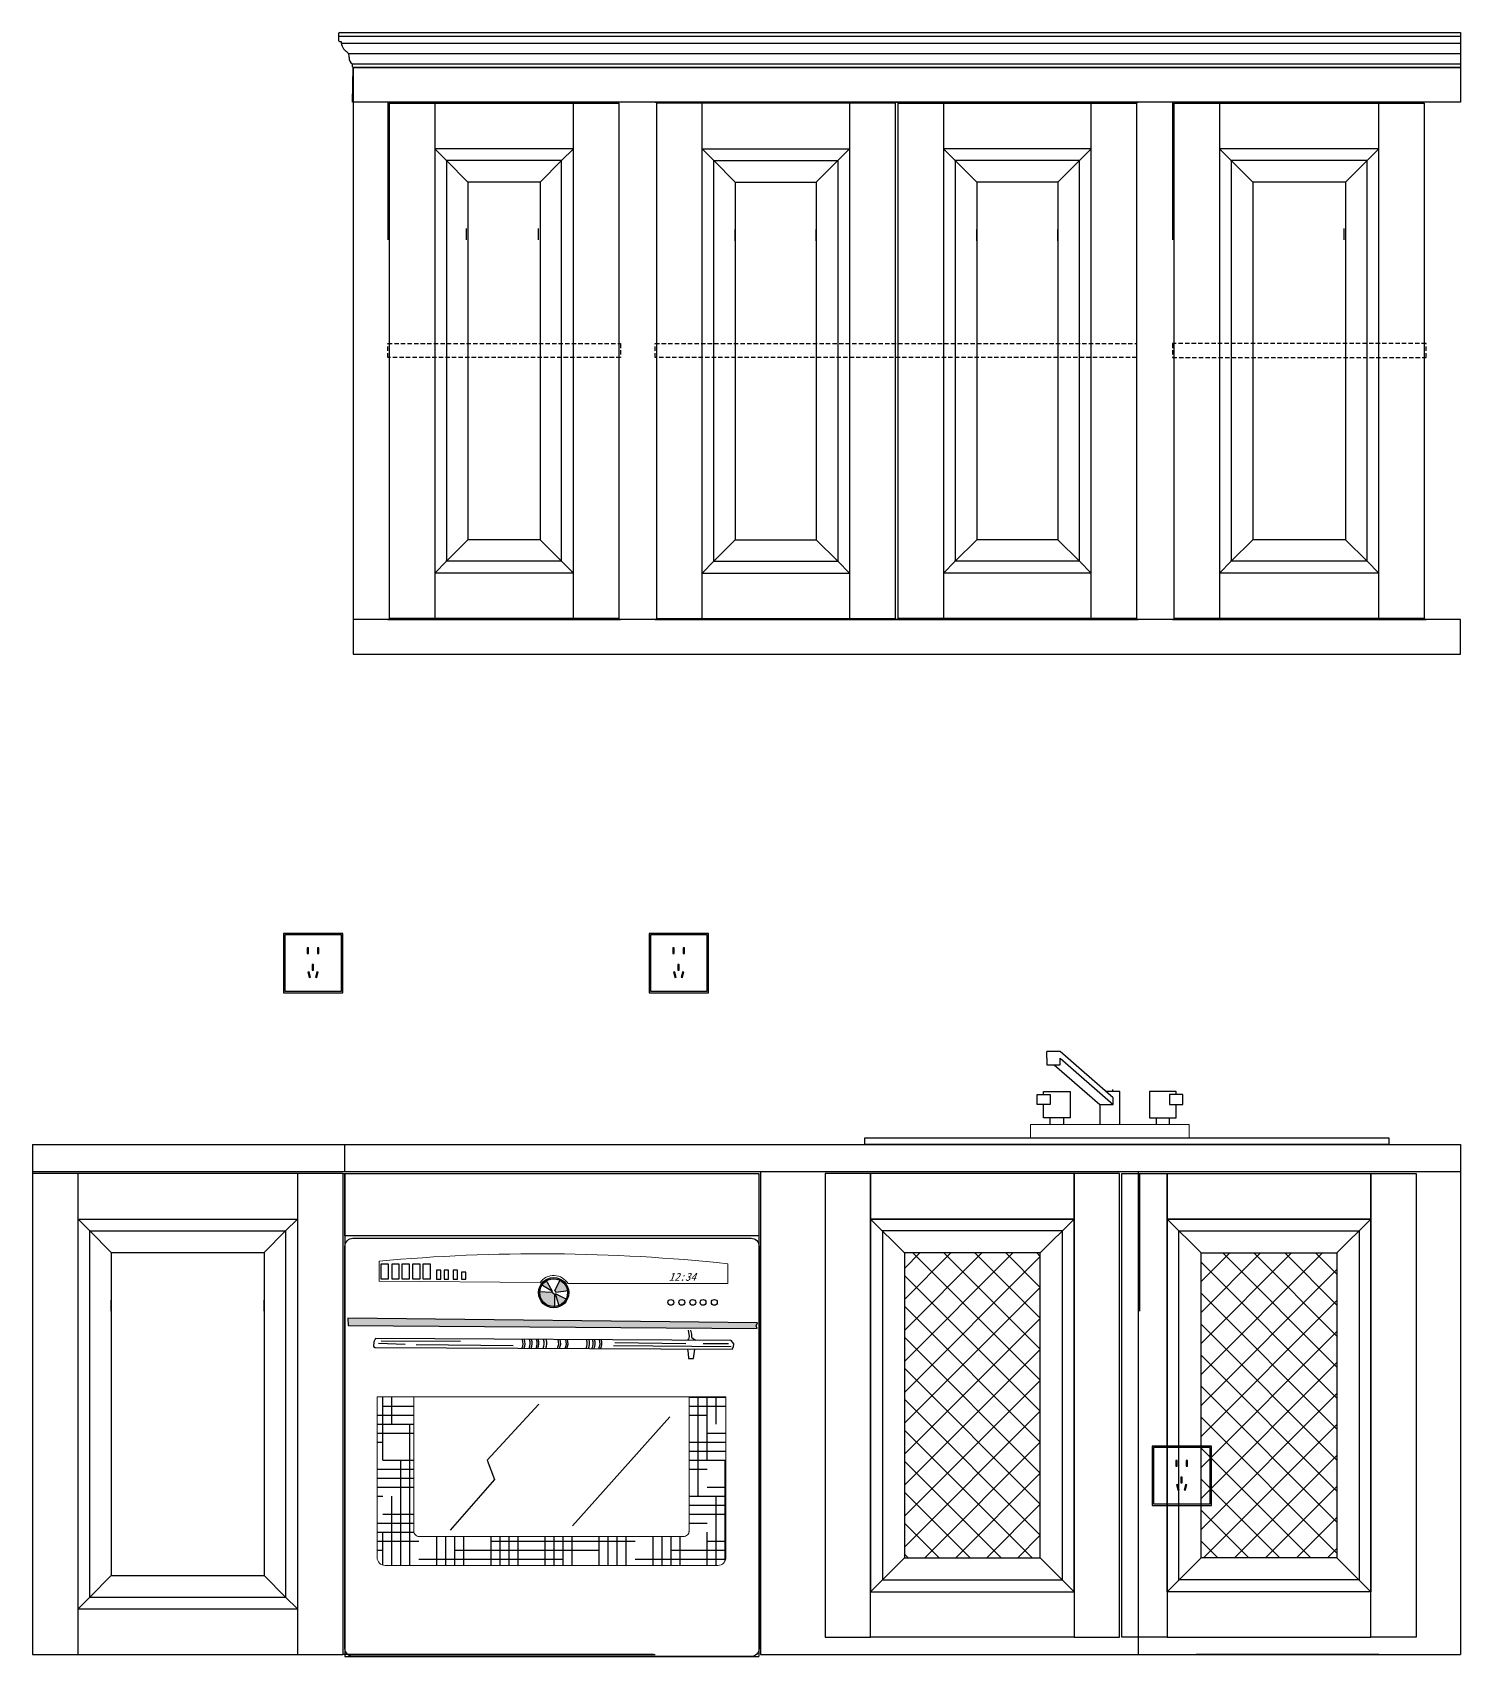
# Model space of a CAD drawing. Header units: inches. Extents: x 150 to 4791, y 0 to 2451.
# Drawn here: x 150 to 2220, y 97 to 2451 of the extents above; entities that cross this region are included whole.
import ezdxf

# ---------------------------------------------------------------- set-up
doc = ezdxf.new("R2010")
doc.units = ezdxf.units.IN
doc.header["$MEASUREMENT"] = 0
doc.linetypes.add('HIDDEN', pattern=[9.525, 6.35, -3.175])
doc.layers.add('家具', color=1, linetype='Continuous')
doc.layers.add('细线', color=252, linetype='Continuous')
doc.layers.add('饰线', color=134, linetype='Continuous', lineweight=13)
doc.styles.add('ROMANS', font='SimSun.ttf', dxfattribs={"height": 150})

msp = doc.modelspace()

# ---------------------------------------------------------------- hatches: boundary and pattern name
at = {"layer": '细线'}
h = msp.add_hatch(color=252, dxfattribs=at)
h.dxf.hatch_style = 1
h.paths.add_polyline_path([(927.5, 624.4, 1), (883.5, 624.4, 1)])
h.paths.add_polyline_path([(925.5, 624.4, 1), (885.5, 624.4, 1)], flags=16)
h = msp.add_hatch(color=252, dxfattribs=at)
h.dxf.hatch_style = 1
h.paths.add_polyline_path([(903.7, 626), (895.2, 641.6, 0.113136), (888.8, 635.4)])
h.paths.add_polyline_path([(906.6, 604.5), (906.6, 622.1), (903.1, 625), (885.6, 626.1, 0.020483), (885.5, 624.4, 0.430949)])
h.paths.add_polyline_path([(907, 627.2), (908.6, 625), (925.3, 627.4, 0.244913), (914.4, 642.3)])
h.paths.add_polyline_path([(907.6, 623.4), (912.8, 605.8, 0.185142), (923.4, 615.5)])
h = msp.add_hatch(color=252, dxfattribs=at)
h.dxf.hatch_style = 1
h.paths.add_polyline_path([(1198.8, 576.1), (1201.1, 580.6), (606.9, 587.5), (607.7, 576.9), (1200.3, 572.3)])
h = msp.add_hatch(dxfattribs=at)
h.set_pattern_fill('HOUND,_O', color=252, scale=208.8)
h.set_pattern_definition([(0, (-6754.38, 16459.32), (52.2, 13.05), [208.8, -104.4]), (90, (-6754.38, 16459.32), (-13.05, -52.2), [208.8, -104.4])])
h.paths.add_polyline_path([(649.5, 240.6, 0.414214), (661.1, 229), (1143.6, 229, 0.414214), (1155.2, 240.6), (1155.2, 473.6), (1101.8, 473.6), (1101.8, 279.1, -0.414214), (1093.7, 270.9), (710.9, 270.9, -0.414214), (702.8, 279.1), (702.8, 473.6), (649.5, 473.6)])

# ---------------------------------------------------------------- linework, layer by layer
at = {"color": 252}
for p, q in [((594, 2439), (594, 2450)), ((595, 2451), (2220, 2451)), ((2220, 2451), (2220, 2400)), ((594, 2445.5), (2220, 2445.5)), ((595, 2438), (597.5, 2438)), ((597.7, 2435.5), (2220, 2435.5)), ((608.1, 2420.5), (2220, 2420.5)), ((614, 2405.5), (2220, 2405.5)), ((614, 2401), (614, 2405.5)), ((615, 2400), (615, 1550)), ((2220, 2400), (615, 2400)), ((665, 2350), (665, 2188)), ((665, 2350), (665, 2150.6)), ((667, 2348.5), (934, 2348.5)), ((667, 2348.5), (667, 2165.2)), ((733, 2348.5), (733, 2186.5)), ((747.1, 2350), (932, 2350)), ((879.5, 2348.5), (1000, 2348.5)), ((934, 2186.5), (934, 2348.5)), ((1000, 2348.5), (1000, 1601.5)), ((1052.5, 2350), (1752.5, 2350)), ((1238, 2348.5), (1054.5, 2348.5)), ((1054.5, 2348.5), (1054.5, 2186.5)), ((1054.5, 2348.5), (1054.5, 2149.1)), ((1054.5, 2348.5), (1054.5, 2165.2)), ((1400.5, 2348.5), (1120.5, 2348.5)), ((1318.4, 2348.5), (1120.5, 2348.5)), ((1120.5, 2186.5), (1120.5, 2348.5)), ((1334.5, 2348.5), (1334.5, 2186.5)), ((1400.5, 2348.5), (1400.5, 2186.5)), ((1400.5, 2348.5), (1400.5, 2149.1)), ((1400.5, 2348.5), (1400.5, 2165.2)), ((1404.5, 2348.5), (1684.5, 2348.5)), ((1404.5, 2348.5), (1404.5, 2186.5)), ((1404.5, 2348.5), (1404.5, 2149.1)), ((1404.5, 2348.5), (1404.5, 2165.2)), ((1470.5, 2348.5), (1470.5, 2186.5)), ((1486.6, 2348.5), (1684.5, 2348.5)), ((1567, 2348.5), (1750.5, 2348.5)), ((1684.5, 2186.5), (1684.5, 2348.5)), ((1750.5, 2348.5), (1750.5, 2186.5)), ((1750.5, 2348.5), (1750.5, 2149.1)), ((1750.5, 2348.5), (1750.5, 2165.2)), ((1802.5, 2350), (1802.5, 2188)), ((1802.5, 2350), (1802.5, 2150.6)), ((1804.5, 2348.5), (2101.5, 2348.5)), ((1804.5, 2348.5), (1804.5, 2165.2)), ((1870.5, 2348.5), (1870.5, 2186.5)), ((1884.6, 2350), (2099.5, 2350)), ((2017, 2348.5), (2167.5, 2348.5)), ((2101.5, 2186.5), (2101.5, 2348.5)), ((2167.5, 2348.5), (2167.5, 2165.2)), ((733, 2282.5), (733, 2149.1)), ((733, 2282.5), (733, 2165.2)), ((934, 2282.5), (733, 2282.5)), ((750, 2265.5), (733, 2282.5)), ((934, 2282.5), (749.1, 2282.5)), ((917, 2265.5), (749.1, 2265.5)), ((750, 2265.5), (750, 2186.5)), ((750, 2265.5), (750, 2149.1)), ((750, 2265.5), (750, 2165.2)), ((917, 2265.5), (750, 2265.5)), ((750, 2265.5), (781.3, 2234.2)), ((934, 2282.5), (879.5, 2282.5)), ((917, 2265.5), (879.5, 2265.5)), ((917, 2265.5), (885.7, 2234.2)), ((917, 2265.5), (934, 2282.5)), ((917, 2165.2), (917, 2265.5)), ((917, 2149.1), (917, 2265.5)), ((917, 2186.5), (917, 2265.5)), ((934, 2165.2), (934, 2282.5)), ((934, 2149.1), (934, 2282.5)), ((1120.5, 2165.2), (1120.5, 2282.5)), ((1120.5, 2149.1), (1120.5, 2282.5)), ((1120.5, 2282.5), (1238, 2282.5)), ((1120.5, 2282.5), (1318.4, 2282.5)), ((1120.5, 2282.5), (1334.5, 2282.5)), ((1137.5, 2265.5), (1120.5, 2282.5)), ((1137.5, 2165.2), (1137.5, 2265.5)), ((1137.5, 2149.1), (1137.5, 2265.5)), ((1137.5, 2186.5), (1137.5, 2265.5)), ((1137.5, 2265.5), (1238, 2265.5)), ((1137.5, 2265.5), (1318.4, 2265.5)), ((1137.5, 2265.5), (1317.5, 2265.5)), ((1137.5, 2265.5), (1168.8, 2234.2)), ((1317.5, 2265.5), (1286.2, 2234.2)), ((1317.5, 2265.5), (1334.5, 2282.5)), ((1317.5, 2265.5), (1317.5, 2186.5)), ((1317.5, 2265.5), (1317.5, 2149.1)), ((1317.5, 2265.5), (1317.5, 2165.2)), ((1334.5, 2282.5), (1334.5, 2149.1)), ((1334.5, 2282.5), (1334.5, 2165.2)), ((1470.5, 2282.5), (1470.5, 2149.1)), ((1470.5, 2282.5), (1470.5, 2165.2)), ((1684.5, 2282.5), (1470.5, 2282.5)), ((1487.5, 2265.5), (1470.5, 2282.5)), ((1684.5, 2282.5), (1486.6, 2282.5)), ((1667.5, 2265.5), (1486.6, 2265.5)), ((1487.5, 2265.5), (1487.5, 2186.5)), ((1487.5, 2265.5), (1487.5, 2149.1)), ((1487.5, 2265.5), (1487.5, 2165.2)), ((1667.5, 2265.5), (1487.5, 2265.5)), ((1487.5, 2265.5), (1518.8, 2234.2)), ((1684.5, 2282.5), (1567, 2282.5)), ((1667.5, 2265.5), (1567, 2265.5)), ((1667.5, 2265.5), (1636.2, 2234.2)), ((1667.5, 2265.5), (1684.5, 2282.5)), ((1667.5, 2165.2), (1667.5, 2265.5)), ((1667.5, 2149.1), (1667.5, 2265.5)), ((1667.5, 2186.5), (1667.5, 2265.5)), ((1684.5, 2165.2), (1684.5, 2282.5)), ((1684.5, 2149.1), (1684.5, 2282.5)), ((1870.5, 2282.5), (1870.5, 2149.1)), ((1870.5, 2282.5), (1870.5, 2165.2)), ((2101.5, 2282.5), (1870.5, 2282.5)), ((1887.5, 2265.5), (1870.5, 2282.5)), ((2101.5, 2282.5), (1886.6, 2282.5)), ((2084.5, 2265.5), (1886.6, 2265.5)), ((1887.5, 2265.5), (1887.5, 2186.5)), ((1887.5, 2265.5), (1887.5, 2149.1)), ((1887.5, 2265.5), (1887.5, 2165.2)), ((2084.5, 2265.5), (1887.5, 2265.5)), ((1887.5, 2265.5), (1918.8, 2234.2)), ((2101.5, 2282.5), (2017, 2282.5)), ((2084.5, 2265.5), (2017, 2265.5)), ((2084.5, 2265.5), (2053.2, 2234.2)), ((2084.5, 2265.5), (2101.5, 2282.5)), ((2084.5, 2165.2), (2084.5, 2265.5)), ((2084.5, 2149.1), (2084.5, 2265.5)), ((2084.5, 2186.5), (2084.5, 2265.5)), ((2101.5, 2165.2), (2101.5, 2282.5)), ((2101.5, 2149.1), (2101.5, 2282.5)), ((781.3, 2234.2), (781.3, 2186.5)), ((781.3, 2234.2), (781.3, 2149.1)), ((885.7, 2234.2), (781.3, 2234.2)), ((885.7, 2234.2), (781.3, 2234.2)), ((885.7, 2234.2), (879.5, 2234.2)), ((885.7, 2234.2), (885.7, 2186.5)), ((885.7, 2234.2), (885.7, 2149.1)), ((1168.8, 2234.2), (1168.8, 2186.5)), ((1168.8, 2234.2), (1168.8, 2149.1)), ((1168.8, 2234.2), (1238, 2234.2)), ((1168.8, 2234.2), (1286.2, 2234.2)), ((1168.8, 2234.2), (1286.2, 2234.2)), ((1286.2, 2234.2), (1286.2, 2186.5)), ((1286.2, 2234.2), (1286.2, 2149.1)), ((1518.8, 2234.2), (1518.8, 2186.5)), ((1518.8, 2234.2), (1518.8, 2149.1)), ((1636.2, 2234.2), (1518.8, 2234.2)), ((1636.2, 2234.2), (1518.8, 2234.2)), ((1636.2, 2234.2), (1567, 2234.2)), ((1636.2, 2234.2), (1636.2, 2186.5)), ((1636.2, 2234.2), (1636.2, 2149.1)), ((1918.8, 2234.2), (1918.8, 2186.5)), ((1918.8, 2234.2), (1918.8, 2149.1)), ((2053.2, 2234.2), (1918.8, 2234.2)), ((2053.2, 2234.2), (1918.8, 2234.2)), ((2053.2, 2234.2), (2017, 2234.2)), ((2053.2, 2234.2), (2053.2, 2186.5)), ((2053.2, 2234.2), (2053.2, 2149.1)), ((779.3, 2150.6), (779.3, 2166.7)), ((883.7, 2150.6), (883.7, 2166.7)), ((2051.2, 2150.6), (2051.2, 2166.7)), ((667, 2165.2), (667, 1601.5)), ((733, 2165.2), (733, 1601.5)), ((750, 2165.2), (750, 1684.5)), ((781.3, 2165.2), (781.3, 1715.8)), ((885.7, 2165.2), (885.7, 1715.8)), ((917, 1684.5), (917, 2165.2)), ((934, 1601.5), (934, 2165.2)), ((1054.5, 2165.2), (1054.5, 1601.5)), ((1120.5, 1601.5), (1120.5, 2165.2)), ((1137.5, 1684.5), (1137.5, 2165.2)), ((1168.8, 2149.1), (1168.8, 2165.2)), ((1168.8, 2165.2), (1168.8, 1715.8)), ((1286.2, 2149.1), (1286.2, 2165.2)), ((1286.2, 2165.2), (1286.2, 1715.8)), ((1317.5, 2165.2), (1317.5, 1684.5)), ((1334.5, 2165.2), (1334.5, 1601.5)), ((1400.5, 2165.2), (1400.5, 1601.5)), ((1404.5, 2165.2), (1404.5, 1601.5)), ((1470.5, 2165.2), (1470.5, 1601.5)), ((1487.5, 2165.2), (1487.5, 1684.5)), ((1518.8, 2149.1), (1518.8, 2165.2)), ((1518.8, 2165.2), (1518.8, 1715.8)), ((1636.2, 2149.1), (1636.2, 2165.2)), ((1636.2, 2165.2), (1636.2, 1715.8)), ((1667.5, 1684.5), (1667.5, 2165.2)), ((1684.5, 1601.5), (1684.5, 2165.2)), ((1750.5, 2165.2), (1750.5, 1601.5)), ((1804.5, 2165.2), (1804.5, 1601.5)), ((1870.5, 2165.2), (1870.5, 1601.5)), ((1887.5, 2165.2), (1887.5, 1684.5)), ((1918.8, 2165.2), (1918.8, 1715.8)), ((2053.2, 2165.2), (2053.2, 1715.8)), ((2084.5, 1684.5), (2084.5, 2165.2)), ((2101.5, 1601.5), (2101.5, 2165.2)), ((2167.5, 2165.2), (2167.5, 1601.5)), ((750, 1684.5), (781.3, 1715.8)), ((885.7, 1715.8), (781.3, 1715.8)), ((885.7, 1715.8), (781.3, 1715.8)), ((885.7, 1715.8), (879.5, 1715.8)), ((917, 1684.5), (885.7, 1715.8)), ((1137.5, 1684.5), (1168.8, 1715.8)), ((1168.8, 1715.8), (1238, 1715.8)), ((1168.8, 1715.8), (1286.2, 1715.8)), ((1168.8, 1715.8), (1286.2, 1715.8)), ((1317.5, 1684.5), (1286.2, 1715.8)), ((1487.5, 1684.5), (1518.8, 1715.8)), ((1636.2, 1715.8), (1518.8, 1715.8)), ((1636.2, 1715.8), (1518.8, 1715.8)), ((1636.2, 1715.8), (1567, 1715.8)), ((1667.5, 1684.5), (1636.2, 1715.8)), ((1887.5, 1684.5), (1918.8, 1715.8)), ((2053.2, 1715.8), (1918.8, 1715.8)), ((2053.2, 1715.8), (1918.8, 1715.8)), ((2053.2, 1715.8), (2017, 1715.8)), ((2084.5, 1684.5), (2053.2, 1715.8)), ((750, 1684.5), (733, 1667.5)), ((917, 1684.5), (749.1, 1684.5)), ((917, 1684.5), (749.1, 1684.5)), ((917, 1684.5), (750, 1684.5)), ((917, 1684.5), (750, 1684.5)), ((917, 1684.5), (879.5, 1684.5)), ((917, 1684.5), (879.5, 1684.5)), ((917, 1684.5), (934, 1667.5)), ((1137.5, 1684.5), (1120.5, 1667.5)), ((1137.5, 1684.5), (1238, 1684.5)), ((1137.5, 1684.5), (1318.4, 1684.5)), ((1137.5, 1684.5), (1317.5, 1684.5)), ((1137.5, 1684.5), (1238, 1684.5)), ((1137.5, 1684.5), (1318.4, 1684.5)), ((1137.5, 1684.5), (1317.5, 1684.5)), ((1317.5, 1684.5), (1334.5, 1667.5)), ((1487.5, 1684.5), (1470.5, 1667.5)), ((1667.5, 1684.5), (1486.6, 1684.5)), ((1667.5, 1684.5), (1486.6, 1684.5)), ((1667.5, 1684.5), (1487.5, 1684.5)), ((1667.5, 1684.5), (1487.5, 1684.5)), ((1667.5, 1684.5), (1567, 1684.5)), ((1667.5, 1684.5), (1567, 1684.5)), ((1667.5, 1684.5), (1684.5, 1667.5)), ((1887.5, 1684.5), (1870.5, 1667.5)), ((2084.5, 1684.5), (1886.6, 1684.5)), ((2084.5, 1684.5), (1886.6, 1684.5)), ((2084.5, 1684.5), (1887.5, 1684.5)), ((2084.5, 1684.5), (1887.5, 1684.5)), ((2084.5, 1684.5), (2017, 1684.5)), ((2084.5, 1684.5), (2017, 1684.5)), ((2084.5, 1684.5), (2101.5, 1667.5)), ((934, 1667.5), (733, 1667.5)), ((934, 1667.5), (749.1, 1667.5)), ((934, 1667.5), (879.5, 1667.5)), ((1120.5, 1667.5), (1238, 1667.5)), ((1120.5, 1667.5), (1318.4, 1667.5)), ((1120.5, 1667.5), (1334.5, 1667.5)), ((1684.5, 1667.5), (1470.5, 1667.5)), ((1684.5, 1667.5), (1486.6, 1667.5)), ((1684.5, 1667.5), (1567, 1667.5)), ((2101.5, 1667.5), (1870.5, 1667.5)), ((2101.5, 1667.5), (1886.6, 1667.5)), ((2101.5, 1667.5), (2017, 1667.5)), ((934, 1601.5), (667, 1601.5)), ((1000, 1601.5), (879.5, 1601.5)), ((1054.5, 1601.5), (1238, 1601.5)), ((1120.5, 1601.5), (1318.4, 1601.5)), ((1120.5, 1601.5), (1400.5, 1601.5)), ((1684.5, 1601.5), (1404.5, 1601.5)), ((1684.5, 1601.5), (1486.6, 1601.5)), ((1750.5, 1601.5), (1567, 1601.5)), ((2101.5, 1601.5), (1804.5, 1601.5)), ((2167.5, 1601.5), (2017, 1601.5)), ((665, 1600), (1002.5, 1600)), ((1052.5, 1600), (1752.5, 1600)), ((1802.5, 1600), (2170, 1600)), ((1802.5, 1600), (2170, 1600)), ((615, 1550), (2220, 1550)), ((1802.5, 1550), (1802.5, 1550)), ((150, 839), (2220, 839)), ((150, 839), (150, 613.7)), ((603, 799), (603, 839)), ((2220, 839), (2220, 100)), ((150, 800), (2220, 800)), ((457.5, 797), (150, 797)), ((600, 797), (216, 797)), ((517.9, 797), (216, 797)), ((216, 635), (216, 797)), ((534, 797), (534, 635)), ((600, 797), (984, 797)), ((600, 797), (600, 635)), ((600, 797), (600, 597.6)), ((600, 797), (600, 613.7)), ((600, 797), (600, 635)), ((600, 797), (600, 597.6)), ((600, 797), (600, 613.7)), ((603, 797), (603, 97)), ((682.1, 797), (984, 797)), ((742.5, 797), (1050, 797)), ((1203, 797), (1203, 97)), ((1203, 797), (1203, 635)), ((1203, 797), (1203, 597.6)), ((1203, 797), (1203, 613.7)), ((1205.5, 800), (1205.5, 100)), ((1752.5, 800), (1752.5, 100)), ((1754.5, 797), (1754.5, 635)), ((1754.5, 797), (1754.5, 597.6)), ((216, 613.7), (216, 731)), ((216, 597.6), (216, 731)), ((216, 731), (457.5, 731)), ((216, 731), (517.9, 731)), ((216, 731), (534, 731)), ((233, 714), (216, 731)), ((517, 714), (534, 731)), ((534, 731), (534, 597.6)), ((534, 731), (534, 613.7)), ((1413.9, 682), (1364.9, 731)), ((1659.9, 731), (1610.9, 682)), ((1794.9, 731), (1843.9, 682)), ((2040.9, 682), (2089.9, 731)), ((233, 613.7), (233, 714)), ((233, 597.6), (233, 714)), ((233, 635), (233, 714)), ((233, 714), (457.5, 714)), ((233, 714), (517.9, 714)), ((233, 714), (517, 714)), ((233, 714), (264.3, 682.7)), ((517, 714), (485.7, 682.7)), ((517, 714), (517, 635)), ((517, 714), (517, 597.6)), ((517, 714), (517, 613.7)), ((264.3, 682.7), (264.3, 635)), ((264.3, 682.7), (264.3, 597.6)), ((264.3, 682.7), (457.5, 682.7)), ((264.3, 682.7), (485.7, 682.7)), ((264.3, 682.7), (485.7, 682.7)), ((485.7, 682.7), (485.7, 635)), ((485.7, 682.7), (485.7, 597.6)), ((1413.9, 659.5), (1436.4, 682)), ((1413.9, 614.6), (1481.3, 682)), ((1413.9, 569.7), (1526.2, 682)), ((1413.9, 524.8), (1571.1, 682)), ((1413.9, 479.9), (1610.9, 676.9)), ((1610.9, 497.4), (1426.3, 682)), ((1610.9, 542.3), (1471.2, 682)), ((1610.9, 587.2), (1516.1, 682)), ((1610.9, 632.1), (1561, 682)), ((1610.9, 677), (1605.9, 682)), ((1843.9, 640.5), (1885.4, 682)), ((1843.9, 595.6), (1930.3, 682)), ((1843.9, 550.7), (1975.2, 682)), ((1843.9, 505.8), (2020.1, 682)), ((2040.9, 471.5), (1843.9, 668.5)), ((2040.9, 516.4), (1875.3, 682)), ((2040.9, 561.3), (1920.2, 682)), ((2040.9, 606.2), (1965.1, 682)), ((2040.9, 651.1), (2010, 682)), ((1610.9, 452.5), (1413.9, 649.5)), ((1843.9, 460.9), (2040.9, 657.9)), ((150, 613.7), (150, 100)), ((216, 100), (216, 613.7)), ((233, 183), (233, 613.7)), ((264.3, 597.6), (264.3, 613.7)), ((264.3, 613.7), (264.3, 214.3)), ((485.7, 597.6), (485.7, 613.7)), ((485.7, 613.7), (485.7, 214.3)), ((517, 613.7), (517, 183)), ((534, 613.7), (534, 100)), ((600, 613.7), (600, 100)), ((600, 613.7), (600, 100)), ((1203, 613.7), (1203, 100)), ((1413.9, 435), (1610.9, 632)), ((2040.9, 426.6), (1843.9, 623.6)), ((1843.9, 416), (2040.9, 613)), ((1610.9, 407.6), (1413.9, 604.6)), ((1413.9, 390.1), (1610.9, 587.1)), ((2040.9, 381.7), (1843.9, 578.7)), ((1843.9, 371.1), (2040.9, 568.1)), ((1610.9, 362.7), (1413.9, 559.7)), ((1413.9, 345.2), (1610.9, 542.2)), ((2040.9, 336.8), (1843.9, 533.8)), ((1843.9, 326.2), (2040.9, 523.2)), ((1610.9, 317.8), (1413.9, 514.8)), ((1413.9, 300.3), (1610.9, 497.3)), ((2040.9, 291.9), (1843.9, 488.9)), ((1843.9, 281.3), (2040.9, 478.3)), ((1610.9, 272.9), (1413.9, 469.9)), ((1413.9, 255.4), (1610.9, 452.4)), ((1598.9, 240), (1413.9, 425)), ((2040.9, 247), (1843.9, 444)), ((1847.5, 240), (2040.9, 433.4)), ((1443.4, 240), (1610.9, 407.5)), ((1554, 240), (1413.9, 380.1)), ((2003, 240), (1843.9, 399.1)), ((1892.5, 240), (2040.9, 388.5)), ((1488.3, 240), (1610.9, 362.6)), ((1958.1, 240), (1843.9, 354.2)), ((1509.1, 240), (1413.9, 335.2)), ((1937.4, 240), (2040.9, 343.6)), ((1533.2, 240), (1610.9, 317.7)), ((1913.2, 240), (1843.9, 309.3)), ((1464.2, 240), (1413.9, 290.3)), ((1982.3, 240), (2040.9, 298.7)), ((1578.1, 240), (1610.9, 272.8)), ((1868.3, 240), (1843.9, 264.4)), ((1413.9, 240), (1364.9, 191)), ((1419.3, 240), (1413.9, 245.4)), ((1610.9, 240), (1659.9, 191)), ((1843.9, 240), (1794.9, 191)), ((2027.2, 240), (2040.9, 253.8)), ((2040.9, 240), (2089.9, 191)), ((233, 183), (264.3, 214.3)), ((264.3, 214.3), (457.5, 214.3)), ((264.3, 214.3), (485.7, 214.3)), ((264.3, 214.3), (485.7, 214.3)), ((517, 183), (485.7, 214.3)), ((233, 183), (216, 166)), ((216, 166), (457.5, 166)), ((216, 166), (517.9, 166)), ((216, 166), (534, 166)), ((233, 183), (457.5, 183)), ((233, 183), (517.9, 183)), ((233, 183), (517, 183)), ((233, 183), (457.5, 183)), ((233, 183), (517.9, 183)), ((233, 183), (517, 183)), ((517, 183), (534, 166)), ((150, 100), (600, 100)), ((150, 100), (447.5, 100)), ((216, 100), (600, 100)), ((984, 100), (600, 100)), ((1050, 100), (600, 100)), ((603, 97), (1203, 97)), ((608, 100), (1052.5, 100)), ((984, 100), (692.1, 100)), ((1050, 100), (752.5, 100)), ((1205.5, 100), (2220, 100)), ((1752.5, 100), (2170, 100)), ((2101.5, 100), (1836.6, 100))]:
    msp.add_line(p, q, dxfattribs=at)
for points in [[(615, 2400), (2220, 2400), (2220, 2350), (614, 2350)], [(615, 1550), (2220, 1550), (2220, 1600), (615, 1600)], [(514, 1059.2), (600, 1059.2), (600, 1145.2), (514, 1145.2)], [(516, 1061.2), (598, 1061.2), (598, 1143.2), (516, 1143.2)], [(1044, 1059.2), (1130, 1059.2), (1130, 1145.2), (1044, 1145.2)], [(1046, 1061.2), (1128, 1061.2), (1128, 1143.2), (1046, 1143.2)], [(548.3, 1116.2), (550.3, 1116.2), (550.3, 1124.2), (548.3, 1124.2)], [(563.3, 1116.2), (565.3, 1116.2), (565.3, 1124.2), (563.3, 1124.2)], [(1078.3, 1116.2), (1080.3, 1116.2), (1080.3, 1124.2), (1078.3, 1124.2)], [(1093.3, 1116.2), (1095.3, 1116.2), (1095.3, 1124.2), (1093.3, 1124.2)], [(551.3, 1081.2), (553.2, 1081.7), (551.1, 1089.4), (549.2, 1088.9)], [(555.5, 1092), (557.5, 1092), (557.5, 1100), (555.5, 1100)], [(560.3, 1081.7), (562.3, 1081.2), (564.3, 1088.9), (562.4, 1089.4)], [(1081.3, 1081.2), (1083.2, 1081.7), (1081.1, 1089.4), (1079.2, 1088.9)], [(1085.5, 1092), (1087.5, 1092), (1087.5, 1100), (1085.5, 1100)], [(1090.3, 1081.7), (1092.3, 1081.2), (1094.3, 1088.9), (1092.4, 1089.4)], [(603, 797), (1203, 797), (1203, 707), (603, 707)], [(1364.9, 797), (1298.9, 797), (1298.9, 125), (1364.9, 125)], [(1659.9, 797), (1364.9, 797), (1364.9, 731), (1659.9, 731)], [(1725.9, 797), (1659.9, 797), (1659.9, 125), (1725.9, 125)], [(1728.9, 797), (1794.9, 797), (1794.9, 125), (1728.9, 125)], [(1794.9, 797), (2089.9, 797), (2089.9, 731), (1794.9, 731)], [(2089.9, 797), (2155.9, 797), (2155.9, 125), (2089.9, 125)], [(1659.9, 731), (1364.9, 731), (1364.9, 191), (1659.9, 191)], [(1794.9, 731), (2089.9, 731), (2089.9, 191), (1794.9, 191)], [(1642.9, 714), (1381.9, 714), (1381.9, 208), (1642.9, 208)], [(1811.9, 714), (2072.9, 714), (2072.9, 208), (1811.9, 208)], [(1610.9, 682), (1413.9, 682), (1413.9, 240), (1610.9, 240)], [(1843.9, 682), (2040.9, 682), (2040.9, 240), (1843.9, 240)], [(1773, 316.1), (1859, 316.1), (1859, 402.1), (1773, 402.1)], [(1775, 318.1), (1857, 318.1), (1857, 400.1), (1775, 400.1)], [(1807.3, 373), (1809.3, 373), (1809.3, 381), (1807.3, 381)], [(1822.3, 373), (1824.3, 373), (1824.3, 381), (1822.3, 381)], [(1814.5, 348.9), (1816.5, 348.9), (1816.5, 356.9), (1814.5, 356.9)], [(1810.3, 338.1), (1812.2, 338.6), (1810.1, 346.3), (1808.2, 345.8)], [(1819.3, 338.6), (1821.3, 338.1), (1823.3, 345.8), (1821.4, 346.3)], [(1659.9, 125), (1364.9, 125), (1364.9, 191), (1659.9, 191)], [(1794.9, 125), (2089.9, 125), (2089.9, 191), (1794.9, 191)]]:
    msp.add_lwpolyline(points, close=True, dxfattribs=at)
at = {"color": 252, "linetype": 'HIDDEN'}
for points in [[(665, 2000), (1002.5, 2000), (1002.5, 1980), (665, 1980)], [(1052.5, 2000), (1750.5, 2000), (1750.5, 1980), (1052.5, 1980)], [(2170, 2000), (1802.5, 2000), (1802.5, 1980), (2170, 1980)]]:
    msp.add_lwpolyline(points, close=True, dxfattribs=at)
at = {"color": 252}
for centre, radius, start, end in [((595, 2450), 1, 90, 180), ((595, 2439), 1, 180, 270), ((616.2, 2438.4), 18.7, 181.1364, 237.0488), ((601.6, 2416.3), 7.72, 349.4221, 55.488), ((616.8, 2412.8), 7.81, 164.4268, 249.2905), ((615, 2401), 1, 180, 270)]:
    msp.add_arc(centre, radius, start, end, dxfattribs=at)
at = {"layer": '家具', "color": 252}
for p, q in [((1356.3, 849), (2116.3, 849)), ((1356.3, 839), (1356.3, 849)), ((2116.3, 849), (2116.3, 839)), ((2116.3, 839), (1356.3, 839))]:
    msp.add_line(p, q, dxfattribs=at)
msp.add_lwpolyline([(614.6, 703.2), (1191.6, 703.2, -0.414214), (1203.2, 691.6), (1203.2, 108.6, -0.414214), (1191.6, 97), (614.6, 97, -0.414214), (603, 108.6), (603, 691.6, -0.414214)], format="xyb", close=True, dxfattribs=at)
at = {"layer": '细线', "color": 252}
for p, q in [((1620.5, 964.2), (1620.5, 973.8)), ((1639.7, 973.8), (1620.5, 973.8)), ((1716.5, 906.6), (1639.7, 973.8)), ((1620.5, 964.2), (1620.5, 954.6)), ((1620.5, 954.6), (1639.7, 954.6)), ((1631.2, 954.7), (1697.3, 897)), ((1639.7, 964.2), (1716.5, 897)), ((1639.7, 954.6), (1639.7, 964.2)), ((1716.1, 916.2), (1716.1, 919)), ((1697.3, 897), (1716.5, 897)), ((1697.3, 897), (1697.3, 868.2)), ((1726.1, 916.2), (1705.6, 916.2)), ((1716.5, 897), (1716.5, 906.6)), ((1726.1, 868.2), (1726.1, 916.2)), ((1769.3, 916.2), (1769.3, 877.8)), ((1807.7, 916.2), (1769.3, 916.2)), ((1798.1, 911.4), (1798.1, 897)), ((1817.3, 911.4), (1798.1, 911.4)), ((1798.1, 897), (1817.3, 897)), ((1807.7, 911.4), (1807.7, 916.2)), ((1807.7, 877.8), (1807.7, 897)), ((1817.3, 897), (1817.3, 911.4)), ((1625.3, 868.2), (1625.3, 877.8)), ((1644.5, 877.8), (1644.5, 868.2)), ((1769.3, 877.8), (1807.7, 877.8)), ((1778.9, 877.8), (1778.9, 868.2)), ((1798.1, 868.2), (1798.1, 877.8)), ((1596.5, 849), (1826.9, 849)), ((903.7, 626), (887.1, 636.4)), ((903.7, 626), (894.2, 643.3)), ((907, 627.2), (915.3, 644.1)), ((883.6, 626.2), (903.1, 625)), ((903.1, 625), (906.6, 622.1)), ((906.6, 622.1), (906.6, 602.5)), ((907, 627.2), (908.6, 625)), ((907.6, 623.4), (925.2, 614.6)), ((907.6, 623.4), (913.4, 603.9)), ((908.6, 625), (927.2, 627.7)), ((645, 553.1), (644.5, 546.4)), ((644.5, 546.4), (646.6, 544.7)), ((647.1, 558.2), (645, 553.1)), ((646.6, 544.7), (1164.1, 542.4)), ((1162.9, 554.9), (647.1, 558.2)), ((1166.4, 550.4), (1162.9, 554.9)), ((1164.1, 542.4), (1166.2, 545.7)), ((1166.2, 545.7), (1166.4, 550.4))]:
    msp.add_line(p, q, dxfattribs=at)
for points in [[(1606.1, 897), (1606.1, 911.4), (1625.3, 911.4), (1625.3, 897)], [(655.6, 666), (665.4, 666), (665.4, 643.9), (655.6, 643.9)], [(671.2, 666), (681, 666), (681, 643.9), (671.2, 643.9)], [(686, 666), (695.9, 666), (695.9, 643.9), (686, 643.9)], [(701.5, 666), (711.3, 666), (711.3, 643.9), (701.5, 643.9)], [(716.5, 666), (726.4, 666), (726.4, 643.9), (716.5, 643.9)], [(735.5, 643.9), (741.8, 643.9), (741.8, 656.8), (735.5, 656.8)], [(746.6, 643.9), (752.9, 643.9), (752.9, 656.8), (746.6, 656.8)], [(759.8, 643.9), (766, 643.9), (766, 656.8), (759.8, 656.8)], [(772.1, 643.9), (778.4, 643.9), (778.4, 653.9), (772.1, 653.9)], [(1198.8, 576.1), (1201.1, 580.6), (606.9, 587.5), (607.7, 576.9), (1200.3, 572.3)]]:
    msp.add_lwpolyline(points, close=True, dxfattribs=at)
for points in [[(1615.7, 911.4), (1615.7, 916.2), (1654.1, 916.2), (1654.1, 877.8), (1615.7, 877.8), (1615.7, 897)], [(1100.4, 569.9), (1101.7, 561.1), (1101.1, 556.9), (1100, 556.3), (1100, 555.4)], [(1104, 570.1), (1105.3, 564.4), (1105.5, 559.8), (1108.2, 557.5), (1109.9, 556.5), (1111.5, 555.4), (1111.6, 555.3)], [(690.3, 549.3), (651.5, 550.7)], [(655.5, 554.7), (770.6, 554)], [(847, 547.3), (706.4, 548.7)], [(1162.9, 546), (992.2, 547.3)], [(994.2, 552), (1097.3, 550.7)], [(1099.3, 542.7), (1100.4, 536.2), (1101.1, 528.9), (1108, 528.9), (1109.9, 542.6)], [(1122.1, 550.7), (1158.9, 550.7)], [(884, 462.6), (808.9, 381.4), (819.7, 353.8), (755.3, 280.3)], [(1074, 444.2), (933, 286.4)]]:
    msp.add_lwpolyline(points, dxfattribs=at)
for centre, radius in [((905.5, 624.4), 22), ((905.5, 624.4), 20), ((1075.3, 610.3), 4.25), ((1091.2, 610.3), 4.25), ((1107.1, 610.3), 4.25), ((1122, 610.3), 4.25), ((1138.4, 610.3), 4.25)]:
    msp.add_circle(centre, radius, dxfattribs=at)
for centre, start in [((843.9, 551), 334.9006), ((846.8, 551), 334.8534), ((854.2, 551), 334.7351), ((857.1, 551), 334.6878), ((864.4, 551), 334.5694), ((866.8, 551), 334.5315), ((874.7, 551), 334.4034), ((878.5, 551), 334.3417), ((895.6, 551), 334.066), ((898.5, 551), 334.0184), ((906.7, 551), 333.8851), ((909.1, 551), 333.8469), ((937, 551), 333.3932), ((940.5, 551), 333.3357), ((945.5, 551), 333.2543), ((948.5, 551), 333.2064), ((955.5, 551), 333.0913), ((958.1, 551), 333.0481)]:
    msp.add_arc(centre, 17.2, start, 18.827, dxfattribs=at)
at = {"layer": '饰线', "color": 252}
for p, q in [((1596.5, 868.2), (1596.5, 849)), ((1826.9, 868.2), (1596.5, 868.2)), ((1826.9, 849), (1826.9, 868.2))]:
    msp.add_line(p, q, dxfattribs=at)
for points in [[(652.4, 641.3), (652.4, 670.1, -0.049484), (1157.9, 666.3), (1157.9, 637.5), (926.4, 637.5, 0.537919), (885.7, 639)], [(649.5, 473.6), (1155.2, 473.6), (1155.2, 240.6, -0.414214), (1143.6, 229), (661.1, 229, -0.414214), (649.5, 240.6)]]:
    msp.add_lwpolyline(points, format="xyb", close=True, dxfattribs=at)
msp.add_lwpolyline([(1101.8, 473.6), (1101.8, 279.1, -0.414214), (1093.7, 270.9), (710.9, 270.9, -0.414214), (702.8, 279.1), (702.8, 473.6)], format="xyb", dxfattribs=at)

# ---------------------------------------------------------------- texts
at = {"layer": '细线', "color": 252, "style": 'ROMANS', "oblique": 20}
msp.add_text('12:34', height=11.6, dxfattribs=at).set_placement((1072.1, 641.6))

doc.saveas('drawing.dxf')
